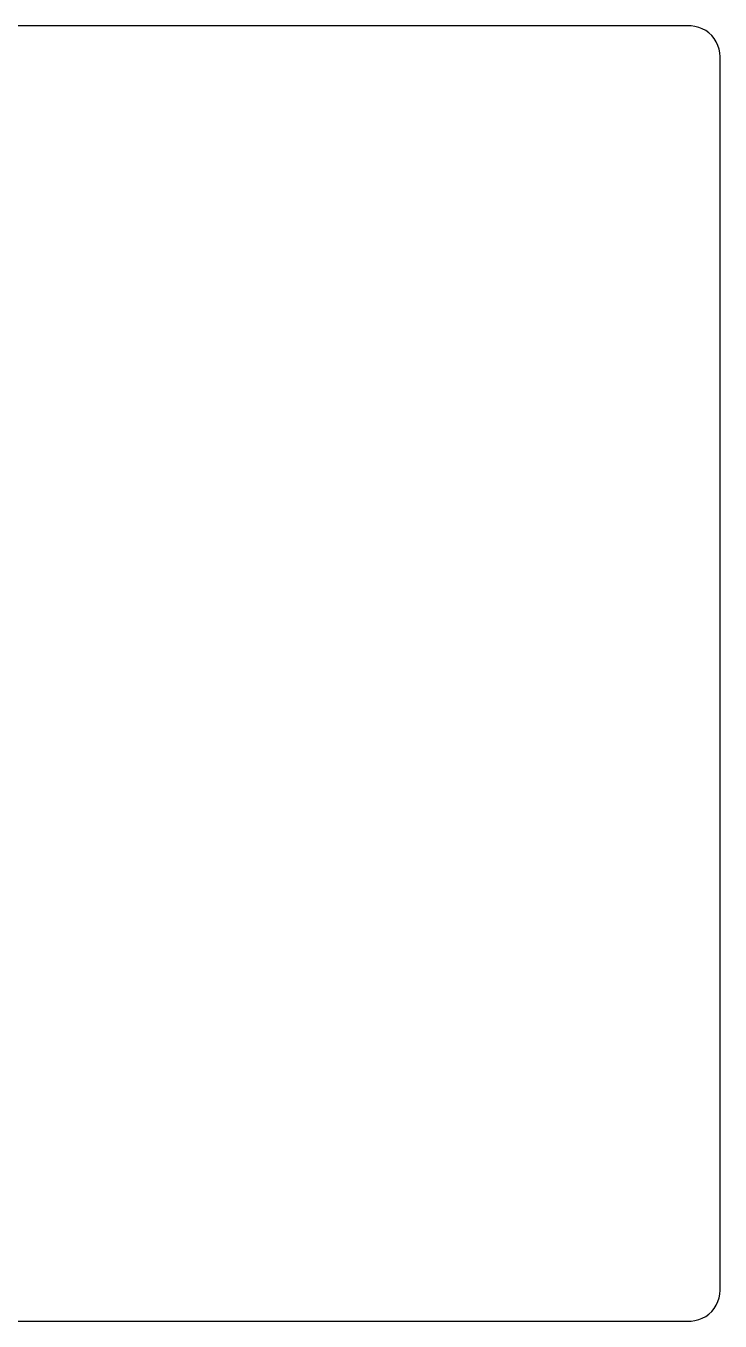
# Model space of a CAD drawing. Header units: metres. Extents: x -112 to 112, y -104 to 104.
# Drawn here: x 0 to 112, y -104.5 to 104.5 of the extents above; entities that cross this region are included whole.
import ezdxf

# ---------------------------------------------------------------- set-up
doc = ezdxf.new("R2010")
doc.units = ezdxf.units.M

msp = doc.modelspace()

# ---------------------------------------------------------------- linework, layer by layer
for p, q in [((107.314, 104.49), (-107.314, 104.49)), ((107.937, 104.411), (107.314, 104.49)), ((108.545, 104.255), (107.937, 104.411)), ((109.129, 104.024), (108.545, 104.255)), ((109.679, 103.722), (109.129, 104.024)), ((110.187, 103.353), (109.679, 103.722)), ((110.645, 102.923), (110.187, 103.353)), ((111.045, 102.439), (110.645, 102.923)), ((111.382, 101.909), (111.045, 102.439)), ((111.649, 101.341), (111.382, 101.909)), ((111.843, 100.743), (111.649, 101.341)), ((111.961, 100.127), (111.843, 100.743)), ((112, 99.5), (111.961, 100.127)), ((112, -99.5), (112, 99.5)), ((111.843, -100.743), (111.961, -100.127)), ((111.961, -100.127), (112, -99.5)), ((111.045, -102.439), (111.382, -101.909)), ((111.382, -101.909), (111.649, -101.341)), ((111.649, -101.341), (111.843, -100.743)), ((-107.314, -104.49), (107.314, -104.49)), ((107.314, -104.49), (107.937, -104.411)), ((107.937, -104.411), (108.545, -104.255)), ((108.545, -104.255), (109.129, -104.024)), ((109.129, -104.024), (109.679, -103.722)), ((109.679, -103.722), (110.187, -103.353)), ((110.187, -103.353), (110.645, -102.923)), ((110.645, -102.923), (111.045, -102.439))]:
    msp.add_line(p, q)

doc.saveas('drawing.dxf')
